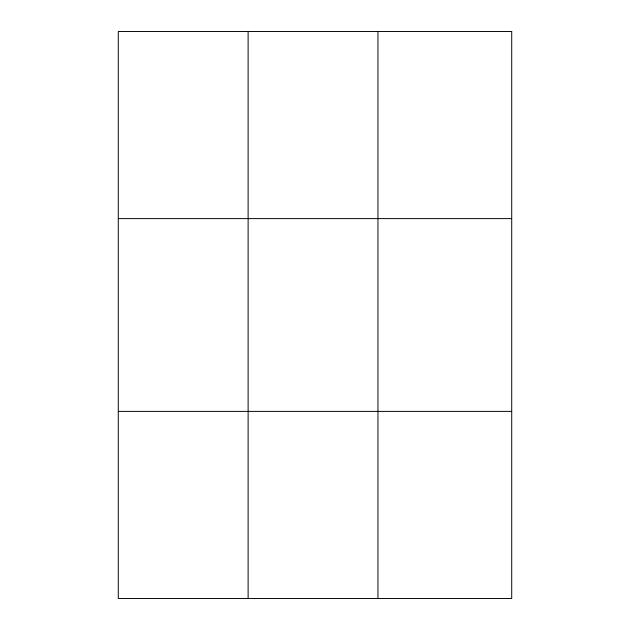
<?xml version="1.0" encoding="UTF-8"?>
<svg xmlns="http://www.w3.org/2000/svg" width="630" height="630" viewBox="0 0 630 630"><rect width="100%" height="100%" fill="white"/><g stroke="black" fill="none" stroke-linecap="round" stroke-linejoin="round"><path stroke-width="0.94" d="M248.118 598.5L248.118 31.5M377.953 598.5L377.953 31.5M118.282 218.61L511.717 218.61M118.282 411.39L511.717 411.39M511.717 31.5L118.282 31.5L118.282 598.5L511.717 598.5L511.717 31.5"/></g></svg>
